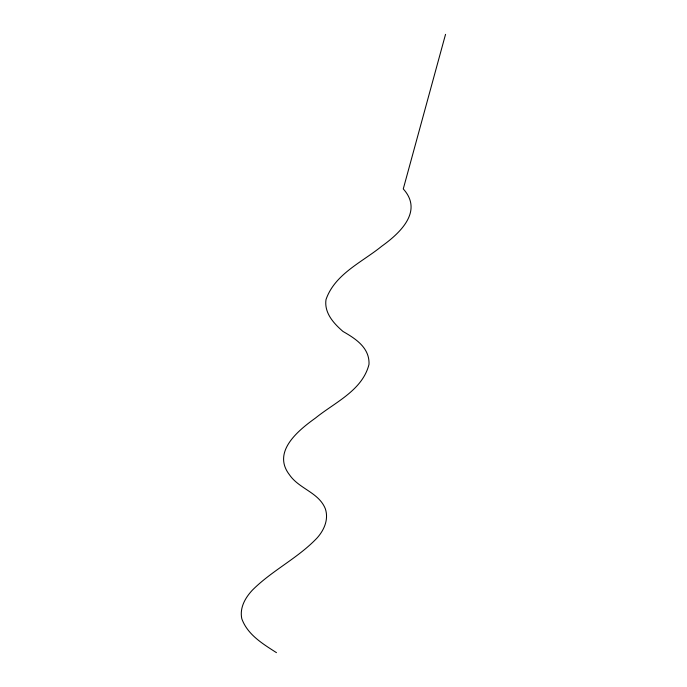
<?xml version="1.0" encoding="UTF-8"?>
<svg xmlns="http://www.w3.org/2000/svg" width="687" height="687" viewBox="0 0 687 687"><rect width="100%" height="100%" fill="white"/><g stroke="black" fill="none" stroke-linecap="round" stroke-linejoin="round"><path stroke-width="1.03" d="M445.537 34.35L403.269 188.925C423.587 211.313 399.851 233.262 381.723 246.238C362.015 262.279 334.818 274.01 325.999 299.601C324.075 312.903 333.693 323.405 342.993 331.46C355.72 338.76 369.726 347.811 369.005 364.35C362.453 390.465 334.852 402.342 315.565 417.988C298.364 430.328 271.691 451.78 289.459 474.769C299.128 488.938 318.785 492.356 325.346 508.801C328.824 519.312 324.247 529.866 317.274 537.766C298.098 558.119 272.146 570.33 252.438 590.09C245.207 597.802 239.48 607.849 241.807 618.764C247.586 634.779 262.872 643.899 276.457 652.65"/></g></svg>
